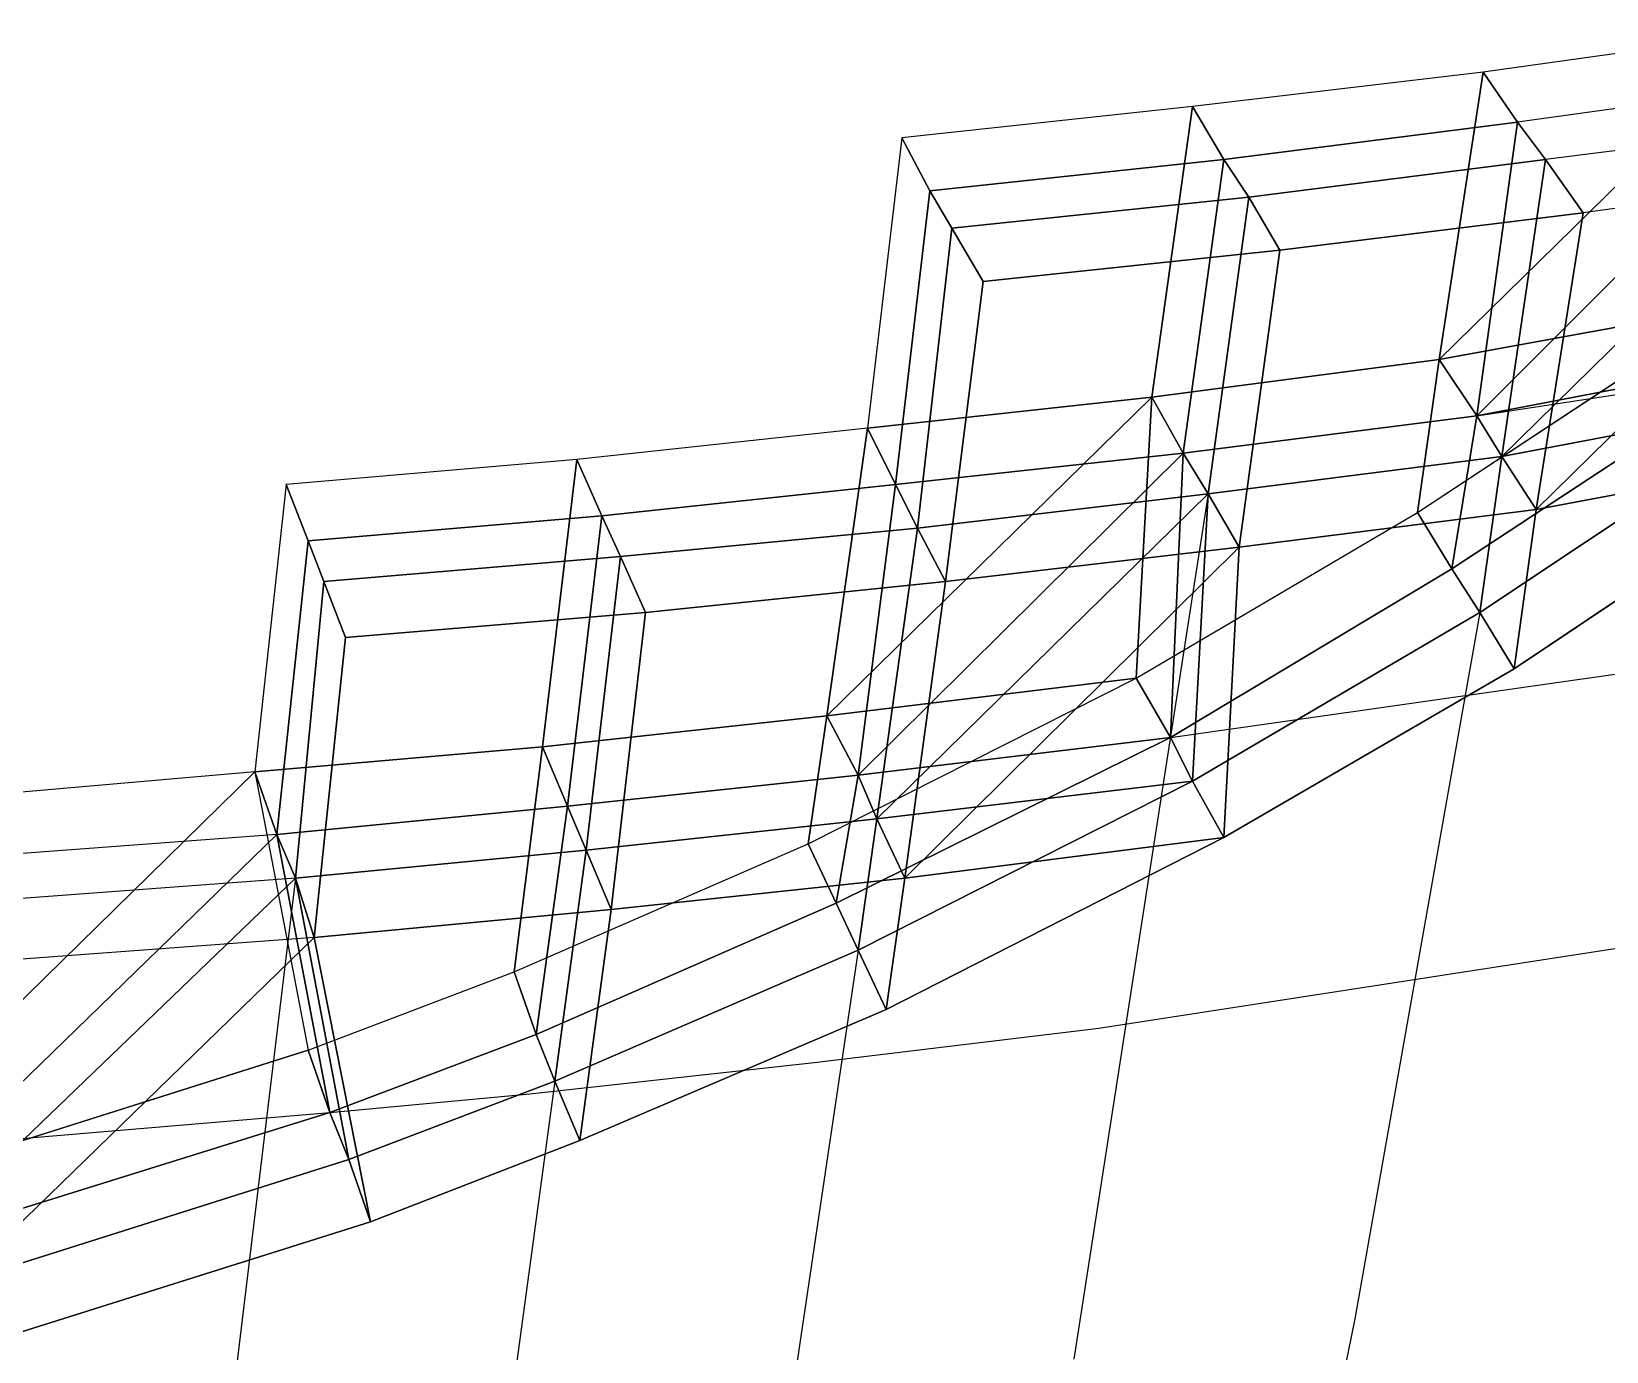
# Model space of a CAD drawing. Extents: x -24.1 to 24.1, y -24.4 to 24.4.
# Drawn here: x 5.28 to 10.31, y -18.27 to -14.05 of the extents above; entities that cross this region are included whole.
import ezdxf

# ---------------------------------------------------------------- set-up
doc = ezdxf.new("R2010")
doc.units = 0
doc.header["$MEASUREMENT"] = 0
for name, color, linetype in [('Bases - borderline', 7, 'CONTINUOUS'), ('Bases - borderline bottom', 7, 'CONTINUOUS'), ('Bases - borderline side1', 7, 'CONTINUOUS'), ('Bases - borderline side2', 7, 'CONTINUOUS'), ('Bases - borderline side3', 7, 'CONTINUOUS'), ('Bases - borderline side4', 7, 'CONTINUOUS'), ('Bases - borderline top', 7, 'CONTINUOUS'), ('Bases bottom', 7, 'CONTINUOUS'), ('Bases side1', 7, 'CONTINUOUS'), ('Bases side2', 7, 'CONTINUOUS'), ('Bases side3', 7, 'CONTINUOUS'), ('Bases side4', 7, 'CONTINUOUS'), ('Bases top', 7, 'CONTINUOUS'), ('FEA1', 7, 'CONTINUOUS'), ('LowerTendons', 7, 'CONTINUOUS'), ('LowerTendons Crown', 7, 'CONTINUOUS'), ('TendonPoints1', 7, 'CONTINUOUS'), ('UpperTendons', 7, 'CONTINUOUS'), ('UpperTendons Crown', 7, 'CONTINUOUS')]:
    doc.layers.add(name, color=color, linetype=linetype)

msp = doc.modelspace()

# ---------------------------------------------------------------- linework, layer by layer
at = {"layer": 'Bases - borderline'}
for points in [[(10.85, -14.05, 59.28), (9.92, -14.18, 59.55), (9.78, -15.1, 59.14)], [(9.78, -15.1, 59.14), (10.71, -14.93, 58.9), (10.85, -14.05, 59.28)], [(10.97, -14.21, 59.63), (10.03, -14.34, 59.89), (9.9, -15.28, 59.48)], [(10.97, -14.21, 59.63), (10.03, -14.34, 59.89), (9.9, -15.28, 59.48)], [(9.9, -15.28, 59.48), (10.84, -15.1, 59.24), (10.97, -14.21, 59.63)], [(9.9, -15.28, 59.48), (10.84, -15.1, 59.24), (10.97, -14.21, 59.63)], [(11.07, -14.34, 59.88), (10.12, -14.46, 60.15), (9.98, -15.41, 59.73)], [(11.07, -14.34, 59.88), (10.12, -14.46, 60.15), (9.98, -15.41, 59.73)], [(9.98, -15.41, 59.73), (10.93, -15.23, 59.49), (11.07, -14.34, 59.88)], [(9.98, -15.41, 59.73), (10.93, -15.23, 59.49), (11.07, -14.34, 59.88)], [(11.19, -14.5, 60.23), (10.24, -14.63, 60.5), (10.09, -15.58, 60.07)], [(10.09, -15.58, 60.07), (11.05, -15.4, 59.83), (11.19, -14.5, 60.23)], [(9.71, -15.59, 58.9), (10.71, -14.93, 58.9), (9.78, -15.1, 59.14)], [(9.82, -15.77, 59.24), (10.84, -15.1, 59.24), (9.9, -15.28, 59.48)], [(9.82, -15.77, 59.24), (10.84, -15.1, 59.24), (9.9, -15.28, 59.48)], [(8.86, -15.22, 59.37), (7.95, -15.32, 59.57), (7.82, -16.24, 59.11)], [(8.81, -16.12, 58.9), (8.86, -15.22, 59.37), (7.82, -16.24, 59.11)], [(9.91, -15.91, 59.5), (10.93, -15.23, 59.49), (9.98, -15.41, 59.73)], [(9.91, -15.91, 59.5), (10.93, -15.23, 59.49), (9.98, -15.41, 59.73)], [(8.96, -15.4, 59.71), (8.04, -15.5, 59.92), (7.92, -16.43, 59.45)], [(8.96, -15.4, 59.71), (8.04, -15.5, 59.92), (7.92, -16.43, 59.45)], [(8.92, -16.31, 59.24), (8.96, -15.4, 59.71), (7.92, -16.43, 59.45)], [(8.92, -16.31, 59.24), (8.96, -15.4, 59.71), (7.92, -16.43, 59.45)], [(10.02, -16.09, 59.83), (11.05, -15.4, 59.83), (10.09, -15.58, 60.07)], [(9.04, -15.53, 59.97), (8.11, -15.64, 60.18), (7.98, -16.57, 59.71)], [(9.04, -15.53, 59.97), (8.11, -15.64, 60.18), (7.98, -16.57, 59.71)], [(8.99, -16.45, 59.49), (9.04, -15.53, 59.97), (7.98, -16.57, 59.71)], [(8.99, -16.45, 59.49), (9.04, -15.53, 59.97), (7.98, -16.57, 59.71)], [(9.14, -15.7, 60.31), (8.2, -15.81, 60.52), (8.07, -16.76, 60.05)], [(9.09, -16.63, 59.83), (9.14, -15.7, 60.31), (8.07, -16.76, 60.05)], [(7.76, -16.65, 58.9), (8.81, -16.12, 58.9), (7.82, -16.24, 59.11)], [(7.85, -16.84, 59.24), (8.92, -16.31, 59.24), (7.92, -16.43, 59.45)], [(7.85, -16.84, 59.24), (8.92, -16.31, 59.24), (7.92, -16.43, 59.45)], [(5.99, -16.42, 59.44), (5.07, -16.5, 59.57), (4.98, -17.41, 59.07)], [(7.92, -16.99, 59.5), (8.99, -16.45, 59.49), (7.98, -16.57, 59.71)], [(7.92, -16.99, 59.5), (8.99, -16.45, 59.49), (7.98, -16.57, 59.71)], [(6.06, -16.62, 59.79), (5.13, -16.69, 59.92), (5.04, -17.61, 59.41)], [(6.06, -16.62, 59.79), (5.13, -16.69, 59.92), (5.04, -17.61, 59.41)], [(8.01, -17.18, 59.83), (9.09, -16.63, 59.83), (8.07, -16.76, 60.05)], [(6.12, -16.76, 60.04), (5.17, -16.83, 60.18), (5.08, -17.76, 59.66)], [(6.12, -16.76, 60.04), (5.17, -16.83, 60.18), (5.08, -17.76, 59.66)], [(6.18, -16.95, 60.39), (5.23, -17.02, 60.53), (5.14, -17.96, 60)]]:
    msp.add_3dface(points, dxfattribs=at)
at = {"layer": 'Bases - borderline bottom'}
for points in [[(8.81, -16.12, 58.9), (9.71, -15.59, 58.9), (9.78, -15.1, 59.14), (8.86, -15.22, 59.37)], [(8.92, -16.31, 59.24), (9.82, -15.77, 59.24), (9.9, -15.28, 59.48), (8.96, -15.4, 59.71)], [(8.99, -16.45, 59.49), (9.91, -15.91, 59.5), (9.98, -15.41, 59.73), (9.04, -15.53, 59.97)], [(7.76, -16.65, 58.9), (7.82, -16.24, 59.11), (6.91, -16.34, 59.29), (6.82, -17.06, 58.9)], [(6.82, -17.06, 58.9), (6.91, -16.34, 59.29), (5.99, -16.42, 59.44), (6.16, -17.31, 58.9)], [(4.98, -17.41, 59.07), (5.99, -16.42, 59.44), (6.16, -17.31, 58.9), (4.96, -17.69, 58.9)], [(7.85, -16.84, 59.24), (7.92, -16.43, 59.45), (6.99, -16.53, 59.63), (6.89, -17.26, 59.24)], [(6.89, -17.26, 59.24), (6.99, -16.53, 59.63), (6.06, -16.62, 59.79), (6.23, -17.51, 59.24)], [(7.92, -16.99, 59.5), (7.98, -16.57, 59.71), (7.05, -16.67, 59.89), (6.95, -17.41, 59.49)], [(5.04, -17.61, 59.41), (6.06, -16.62, 59.79), (6.23, -17.51, 59.24), (5.01, -17.89, 59.24)], [(6.95, -17.41, 59.49), (7.05, -16.67, 59.89), (6.12, -16.76, 60.04), (6.29, -17.66, 59.49)], [(5.08, -17.76, 59.66), (6.12, -16.76, 60.04), (6.29, -17.66, 59.49), (5.06, -18.05, 59.5)]]:
    msp.add_3dface(points, dxfattribs=at)
at = {"layer": 'Bases - borderline side1'}
for points in [[(8.81, -16.12, 58.9), (9.71, -15.59, 58.9), (9.82, -15.77, 59.24), (8.92, -16.31, 59.24)], [(8.92, -16.31, 59.24), (9.82, -15.77, 59.24), (9.91, -15.91, 59.5), (8.99, -16.45, 59.49)], [(8.99, -16.45, 59.49), (9.91, -15.91, 59.5), (10.02, -16.09, 59.83), (9.09, -16.63, 59.83)], [(7.76, -16.65, 58.9), (7.82, -16.24, 59.11), (7.92, -16.43, 59.45), (7.85, -16.84, 59.24)], [(6.82, -17.06, 58.9), (6.91, -16.34, 59.29), (6.99, -16.53, 59.63), (6.89, -17.26, 59.24)], [(4.98, -17.41, 59.07), (5.99, -16.42, 59.44), (6.06, -16.62, 59.79), (5.04, -17.61, 59.41)], [(7.85, -16.84, 59.24), (7.92, -16.43, 59.45), (7.98, -16.57, 59.71), (7.92, -16.99, 59.5)], [(6.89, -17.26, 59.24), (6.99, -16.53, 59.63), (7.05, -16.67, 59.89), (6.95, -17.41, 59.49)], [(7.92, -16.99, 59.5), (7.98, -16.57, 59.71), (8.07, -16.76, 60.05), (8.01, -17.18, 59.83)], [(5.04, -17.61, 59.41), (6.06, -16.62, 59.79), (6.12, -16.76, 60.04), (5.08, -17.76, 59.66)], [(6.95, -17.41, 59.49), (7.05, -16.67, 59.89), (7.13, -16.86, 60.23), (7.03, -17.6, 59.83)], [(5.08, -17.76, 59.66), (6.12, -16.76, 60.04), (6.18, -16.95, 60.39), (5.14, -17.96, 60)]]:
    msp.add_3dface(points, dxfattribs=at)
at = {"layer": 'Bases - borderline side2'}
for points in [[(9.71, -15.59, 58.9), (9.78, -15.1, 59.14), (9.9, -15.28, 59.48), (9.82, -15.77, 59.24)], [(9.82, -15.77, 59.24), (9.9, -15.28, 59.48), (9.98, -15.41, 59.73), (9.91, -15.91, 59.5)], [(9.91, -15.91, 59.5), (9.98, -15.41, 59.73), (10.09, -15.58, 60.07), (10.02, -16.09, 59.83)], [(7.82, -16.24, 59.11), (6.91, -16.34, 59.29), (6.99, -16.53, 59.63), (7.92, -16.43, 59.45)], [(6.91, -16.34, 59.29), (5.99, -16.42, 59.44), (6.06, -16.62, 59.79), (6.99, -16.53, 59.63)], [(5.99, -16.42, 59.44), (6.16, -17.31, 58.9), (6.23, -17.51, 59.24), (6.06, -16.62, 59.79)], [(7.92, -16.43, 59.45), (6.99, -16.53, 59.63), (7.05, -16.67, 59.89), (7.98, -16.57, 59.71)], [(6.99, -16.53, 59.63), (6.06, -16.62, 59.79), (6.12, -16.76, 60.04), (7.05, -16.67, 59.89)], [(7.98, -16.57, 59.71), (7.05, -16.67, 59.89), (7.13, -16.86, 60.23), (8.07, -16.76, 60.05)], [(6.06, -16.62, 59.79), (6.23, -17.51, 59.24), (6.29, -17.66, 59.49), (6.12, -16.76, 60.04)], [(7.05, -16.67, 59.89), (6.12, -16.76, 60.04), (6.18, -16.95, 60.39), (7.13, -16.86, 60.23)], [(6.12, -16.76, 60.04), (6.29, -17.66, 59.49), (6.36, -17.86, 59.83), (6.18, -16.95, 60.39)]]:
    msp.add_3dface(points, dxfattribs=at)
at = {"layer": 'Bases - borderline side3'}
for points in [[(9.78, -15.1, 59.14), (8.86, -15.22, 59.37), (8.96, -15.4, 59.71), (9.9, -15.28, 59.48)], [(9.9, -15.28, 59.48), (8.96, -15.4, 59.71), (9.04, -15.53, 59.97), (9.98, -15.41, 59.73)], [(9.98, -15.41, 59.73), (9.04, -15.53, 59.97), (9.14, -15.7, 60.31), (10.09, -15.58, 60.07)], [(6.91, -16.34, 59.29), (6.82, -17.06, 58.9), (6.89, -17.26, 59.24), (6.99, -16.53, 59.63)], [(5.99, -16.42, 59.44), (6.16, -17.31, 58.9), (6.23, -17.51, 59.24), (6.06, -16.62, 59.79)], [(6.99, -16.53, 59.63), (6.89, -17.26, 59.24), (6.95, -17.41, 59.49), (7.05, -16.67, 59.89)], [(6.06, -16.62, 59.79), (6.23, -17.51, 59.24), (6.29, -17.66, 59.49), (6.12, -16.76, 60.04)], [(7.05, -16.67, 59.89), (6.95, -17.41, 59.49), (7.03, -17.6, 59.83), (7.13, -16.86, 60.23)], [(6.12, -16.76, 60.04), (6.29, -17.66, 59.49), (6.36, -17.86, 59.83), (6.18, -16.95, 60.39)], [(6.16, -17.31, 58.9), (4.96, -17.69, 58.9), (5.01, -17.89, 59.24), (6.23, -17.51, 59.24)], [(6.23, -17.51, 59.24), (5.01, -17.89, 59.24), (5.06, -18.05, 59.5), (6.29, -17.66, 59.49)], [(6.29, -17.66, 59.49), (5.06, -18.05, 59.5), (5.12, -18.25, 59.83), (6.36, -17.86, 59.83)]]:
    msp.add_3dface(points, dxfattribs=at)
at = {"layer": 'Bases - borderline side4'}
for points in [[(8.86, -15.22, 59.37), (8.81, -16.12, 58.9), (8.92, -16.31, 59.24), (8.96, -15.4, 59.71)], [(8.96, -15.4, 59.71), (8.92, -16.31, 59.24), (8.99, -16.45, 59.49), (9.04, -15.53, 59.97)], [(9.04, -15.53, 59.97), (8.99, -16.45, 59.49), (9.09, -16.63, 59.83), (9.14, -15.7, 60.31)], [(6.82, -17.06, 58.9), (7.76, -16.65, 58.9), (7.85, -16.84, 59.24), (6.89, -17.26, 59.24)], [(6.89, -17.26, 59.24), (7.85, -16.84, 59.24), (7.92, -16.99, 59.5), (6.95, -17.41, 59.49)], [(6.95, -17.41, 59.49), (7.92, -16.99, 59.5), (8.01, -17.18, 59.83), (7.03, -17.6, 59.83)], [(6.16, -17.31, 58.9), (6.82, -17.06, 58.9), (6.89, -17.26, 59.24), (6.23, -17.51, 59.24)], [(6.23, -17.51, 59.24), (6.89, -17.26, 59.24), (6.95, -17.41, 59.49), (6.29, -17.66, 59.49)], [(6.29, -17.66, 59.49), (6.95, -17.41, 59.49), (7.03, -17.6, 59.83), (6.36, -17.86, 59.83)]]:
    msp.add_3dface(points, dxfattribs=at)
at = {"layer": 'Bases - borderline top'}
for points in [[(8.92, -16.31, 59.24), (9.82, -15.77, 59.24), (9.9, -15.28, 59.48), (8.96, -15.4, 59.71)], [(8.99, -16.45, 59.49), (9.91, -15.91, 59.5), (9.98, -15.41, 59.73), (9.04, -15.53, 59.97)], [(9.09, -16.63, 59.83), (10.02, -16.09, 59.83), (10.09, -15.58, 60.07), (9.14, -15.7, 60.31)], [(7.85, -16.84, 59.24), (7.92, -16.43, 59.45), (6.99, -16.53, 59.63), (6.89, -17.26, 59.24)], [(6.89, -17.26, 59.24), (6.99, -16.53, 59.63), (6.06, -16.62, 59.79), (6.23, -17.51, 59.24)], [(7.92, -16.99, 59.5), (7.98, -16.57, 59.71), (7.05, -16.67, 59.89), (6.95, -17.41, 59.49)], [(5.04, -17.61, 59.41), (6.06, -16.62, 59.79), (6.23, -17.51, 59.24), (5.01, -17.89, 59.24)], [(6.95, -17.41, 59.49), (7.05, -16.67, 59.89), (6.12, -16.76, 60.04), (6.29, -17.66, 59.49)], [(5.08, -17.76, 59.66), (6.12, -16.76, 60.04), (6.29, -17.66, 59.49), (5.06, -18.05, 59.5)], [(8.01, -17.18, 59.83), (8.07, -16.76, 60.05), (7.13, -16.86, 60.23), (7.03, -17.6, 59.83)], [(7.03, -17.6, 59.83), (7.13, -16.86, 60.23), (6.18, -16.95, 60.39), (6.36, -17.86, 59.83)], [(5.14, -17.96, 60), (6.18, -16.95, 60.39), (6.36, -17.86, 59.83), (5.12, -18.25, 59.83)]]:
    msp.add_3dface(points, dxfattribs=at)
at = {"layer": 'Bases bottom'}
for points in [[(8.86, -15.22, 59.37), (9.78, -15.1, 59.14), (9.92, -14.18, 59.55), (8.99, -14.29, 59.79)], [(7.95, -15.32, 59.57), (8.86, -15.22, 59.37), (8.99, -14.29, 59.79), (8.06, -14.39, 60)], [(8.96, -15.4, 59.71), (9.9, -15.28, 59.48), (10.03, -14.34, 59.89), (9.09, -14.46, 60.14)], [(8.04, -15.5, 59.92), (8.96, -15.4, 59.71), (9.09, -14.46, 60.14), (8.15, -14.56, 60.35)], [(9.04, -15.53, 59.97), (9.98, -15.41, 59.73), (10.12, -14.46, 60.15), (9.17, -14.58, 60.4)], [(8.11, -15.64, 60.18), (9.04, -15.53, 59.97), (9.17, -14.58, 60.4), (8.22, -14.68, 60.62)], [(6.91, -16.34, 59.29), (7.82, -16.24, 59.11), (7.95, -15.32, 59.57), (7.02, -15.42, 59.75)], [(5.99, -16.42, 59.44), (6.91, -16.34, 59.29), (7.02, -15.42, 59.75), (6.09, -15.5, 59.91)], [(6.99, -16.53, 59.63), (7.92, -16.43, 59.45), (8.04, -15.5, 59.92), (7.1, -15.6, 60.1)], [(6.06, -16.62, 59.79), (6.99, -16.53, 59.63), (7.1, -15.6, 60.1), (6.16, -15.68, 60.26)], [(7.05, -16.67, 59.89), (7.98, -16.57, 59.71), (8.11, -15.64, 60.18), (7.16, -15.73, 60.36)], [(6.12, -16.76, 60.04), (7.05, -16.67, 59.89), (7.16, -15.73, 60.36), (6.21, -15.81, 60.53)]]:
    msp.add_3dface(points, dxfattribs=at)
at = {"layer": 'Bases side1'}
for points in [[(8.86, -15.22, 59.37), (9.78, -15.1, 59.14), (9.9, -15.28, 59.48), (8.96, -15.4, 59.71)], [(7.95, -15.32, 59.57), (8.86, -15.22, 59.37), (8.96, -15.4, 59.71), (8.04, -15.5, 59.92)], [(8.96, -15.4, 59.71), (9.9, -15.28, 59.48), (9.98, -15.41, 59.73), (9.04, -15.53, 59.97)], [(8.04, -15.5, 59.92), (8.96, -15.4, 59.71), (9.04, -15.53, 59.97), (8.11, -15.64, 60.18)], [(9.04, -15.53, 59.97), (9.98, -15.41, 59.73), (10.09, -15.58, 60.07), (9.14, -15.7, 60.31)], [(8.11, -15.64, 60.18), (9.04, -15.53, 59.97), (9.14, -15.7, 60.31), (8.2, -15.81, 60.52)], [(6.91, -16.34, 59.29), (7.82, -16.24, 59.11), (7.92, -16.43, 59.45), (6.99, -16.53, 59.63)], [(5.99, -16.42, 59.44), (6.91, -16.34, 59.29), (6.99, -16.53, 59.63), (6.06, -16.62, 59.79)], [(6.99, -16.53, 59.63), (7.92, -16.43, 59.45), (7.98, -16.57, 59.71), (7.05, -16.67, 59.89)], [(6.06, -16.62, 59.79), (6.99, -16.53, 59.63), (7.05, -16.67, 59.89), (6.12, -16.76, 60.04)], [(7.05, -16.67, 59.89), (7.98, -16.57, 59.71), (8.07, -16.76, 60.05), (7.13, -16.86, 60.23)], [(6.12, -16.76, 60.04), (7.05, -16.67, 59.89), (7.13, -16.86, 60.23), (6.18, -16.95, 60.39)]]:
    msp.add_3dface(points, dxfattribs=at)
at = {"layer": 'Bases side2'}
for points in [[(9.78, -15.1, 59.14), (9.92, -14.18, 59.55), (10.03, -14.34, 59.89), (9.9, -15.28, 59.48)], [(8.86, -15.22, 59.37), (8.99, -14.29, 59.79), (9.09, -14.46, 60.14), (8.96, -15.4, 59.71)], [(9.9, -15.28, 59.48), (10.03, -14.34, 59.89), (10.12, -14.46, 60.15), (9.98, -15.41, 59.73)], [(8.96, -15.4, 59.71), (9.09, -14.46, 60.14), (9.17, -14.58, 60.4), (9.04, -15.53, 59.97)], [(9.98, -15.41, 59.73), (10.12, -14.46, 60.15), (10.24, -14.63, 60.5), (10.09, -15.58, 60.07)], [(9.04, -15.53, 59.97), (9.17, -14.58, 60.4), (9.27, -14.75, 60.75), (9.14, -15.7, 60.31)], [(7.82, -16.24, 59.11), (7.95, -15.32, 59.57), (8.04, -15.5, 59.92), (7.92, -16.43, 59.45)], [(6.91, -16.34, 59.29), (7.02, -15.42, 59.75), (7.1, -15.6, 60.1), (6.99, -16.53, 59.63)], [(7.92, -16.43, 59.45), (8.04, -15.5, 59.92), (8.11, -15.64, 60.18), (7.98, -16.57, 59.71)], [(6.99, -16.53, 59.63), (7.1, -15.6, 60.1), (7.16, -15.73, 60.36), (7.05, -16.67, 59.89)], [(7.98, -16.57, 59.71), (8.11, -15.64, 60.18), (8.2, -15.81, 60.52), (8.07, -16.76, 60.05)], [(7.05, -16.67, 59.89), (7.16, -15.73, 60.36), (7.24, -15.91, 60.71), (7.13, -16.86, 60.23)]]:
    msp.add_3dface(points, dxfattribs=at)
at = {"layer": 'Bases side3'}
for points in [[(9.92, -14.18, 59.55), (8.99, -14.29, 59.79), (9.09, -14.46, 60.14), (10.03, -14.34, 59.89)], [(8.99, -14.29, 59.79), (8.06, -14.39, 60), (8.15, -14.56, 60.35), (9.09, -14.46, 60.14)], [(10.03, -14.34, 59.89), (9.09, -14.46, 60.14), (9.17, -14.58, 60.4), (10.12, -14.46, 60.15)], [(9.09, -14.46, 60.14), (8.15, -14.56, 60.35), (8.22, -14.68, 60.62), (9.17, -14.58, 60.4)], [(10.12, -14.46, 60.15), (9.17, -14.58, 60.4), (9.27, -14.75, 60.75), (10.24, -14.63, 60.5)], [(9.17, -14.58, 60.4), (8.22, -14.68, 60.62), (8.32, -14.85, 60.97), (9.27, -14.75, 60.75)], [(7.95, -15.32, 59.57), (7.02, -15.42, 59.75), (7.1, -15.6, 60.1), (8.04, -15.5, 59.92)], [(7.02, -15.42, 59.75), (6.09, -15.5, 59.91), (6.16, -15.68, 60.26), (7.1, -15.6, 60.1)], [(8.04, -15.5, 59.92), (7.1, -15.6, 60.1), (7.16, -15.73, 60.36), (8.11, -15.64, 60.18)], [(7.1, -15.6, 60.1), (6.16, -15.68, 60.26), (6.21, -15.81, 60.53), (7.16, -15.73, 60.36)], [(8.11, -15.64, 60.18), (7.16, -15.73, 60.36), (7.24, -15.91, 60.71), (8.2, -15.81, 60.52)], [(7.16, -15.73, 60.36), (6.21, -15.81, 60.53), (6.28, -15.99, 60.88), (7.24, -15.91, 60.71)]]:
    msp.add_3dface(points, dxfattribs=at)
at = {"layer": 'Bases side4'}
for points in [[(8.99, -14.29, 59.79), (8.86, -15.22, 59.37), (8.96, -15.4, 59.71), (9.09, -14.46, 60.14)], [(8.06, -14.39, 60), (7.95, -15.32, 59.57), (8.04, -15.5, 59.92), (8.15, -14.56, 60.35)], [(9.09, -14.46, 60.14), (8.96, -15.4, 59.71), (9.04, -15.53, 59.97), (9.17, -14.58, 60.4)], [(8.15, -14.56, 60.35), (8.04, -15.5, 59.92), (8.11, -15.64, 60.18), (8.22, -14.68, 60.62)], [(9.17, -14.58, 60.4), (9.04, -15.53, 59.97), (9.14, -15.7, 60.31), (9.27, -14.75, 60.75)], [(8.22, -14.68, 60.62), (8.11, -15.64, 60.18), (8.2, -15.81, 60.52), (8.32, -14.85, 60.97)], [(7.02, -15.42, 59.75), (6.91, -16.34, 59.29), (6.99, -16.53, 59.63), (7.1, -15.6, 60.1)], [(6.09, -15.5, 59.91), (5.99, -16.42, 59.44), (6.06, -16.62, 59.79), (6.16, -15.68, 60.26)], [(7.1, -15.6, 60.1), (6.99, -16.53, 59.63), (7.05, -16.67, 59.89), (7.16, -15.73, 60.36)], [(6.16, -15.68, 60.26), (6.06, -16.62, 59.79), (6.12, -16.76, 60.04), (6.21, -15.81, 60.53)], [(7.16, -15.73, 60.36), (7.05, -16.67, 59.89), (7.13, -16.86, 60.23), (7.24, -15.91, 60.71)], [(6.21, -15.81, 60.53), (6.12, -16.76, 60.04), (6.18, -16.95, 60.39), (6.28, -15.99, 60.88)]]:
    msp.add_3dface(points, dxfattribs=at)
at = {"layer": 'Bases top'}
for points in [[(8.96, -15.4, 59.71), (9.9, -15.28, 59.48), (10.03, -14.34, 59.89), (9.09, -14.46, 60.14)], [(8.04, -15.5, 59.92), (8.96, -15.4, 59.71), (9.09, -14.46, 60.14), (8.15, -14.56, 60.35)], [(9.04, -15.53, 59.97), (9.98, -15.41, 59.73), (10.12, -14.46, 60.15), (9.17, -14.58, 60.4)], [(8.11, -15.64, 60.18), (9.04, -15.53, 59.97), (9.17, -14.58, 60.4), (8.22, -14.68, 60.62)], [(9.14, -15.7, 60.31), (10.09, -15.58, 60.07), (10.24, -14.63, 60.5), (9.27, -14.75, 60.75)], [(8.2, -15.81, 60.52), (9.14, -15.7, 60.31), (9.27, -14.75, 60.75), (8.32, -14.85, 60.97)], [(6.99, -16.53, 59.63), (7.92, -16.43, 59.45), (8.04, -15.5, 59.92), (7.1, -15.6, 60.1)], [(6.06, -16.62, 59.79), (6.99, -16.53, 59.63), (7.1, -15.6, 60.1), (6.16, -15.68, 60.26)], [(7.05, -16.67, 59.89), (7.98, -16.57, 59.71), (8.11, -15.64, 60.18), (7.16, -15.73, 60.36)], [(6.12, -16.76, 60.04), (7.05, -16.67, 59.89), (7.16, -15.73, 60.36), (6.21, -15.81, 60.53)], [(7.13, -16.86, 60.23), (8.07, -16.76, 60.05), (8.2, -15.81, 60.52), (7.24, -15.91, 60.71)], [(6.18, -16.95, 60.39), (7.13, -16.86, 60.23), (7.24, -15.91, 60.71), (6.28, -15.99, 60.88)]]:
    msp.add_3dface(points, dxfattribs=at)
at = {"layer": 'FEA1'}
for p, q in [((9.71, -15.59, 58.9), (10.71, -14.93, 58.9)), ((10.02, -16.09, 59.83), (11.05, -15.4, 59.83)), ((8.81, -16.12, 58.9), (9.71, -15.59, 58.9)), ((7.76, -16.65, 58.9), (8.81, -16.12, 58.9)), ((9.09, -16.63, 59.83), (10.02, -16.09, 59.83)), ((8.01, -17.18, 59.83), (9.09, -16.63, 59.83)), ((6.82, -17.06, 58.9), (7.76, -16.65, 58.9)), ((6.16, -17.31, 58.9), (6.82, -17.06, 58.9)), ((7.03, -17.6, 59.83), (8.01, -17.18, 59.83)), ((4.96, -17.69, 58.9), (6.16, -17.31, 58.9)), ((6.36, -17.86, 59.83), (7.03, -17.6, 59.83)), ((5.12, -18.25, 59.83), (6.36, -17.86, 59.83))]:
    msp.add_line(p, q, dxfattribs=at)
for points in [[(9.71, -15.59, 58.9), (10.71, -14.93, 58.9), (10.84, -15.1, 59.24), (9.82, -15.77, 59.24)], [(9.82, -15.77, 59.24), (10.84, -15.1, 59.24), (10.93, -15.23, 59.49), (9.91, -15.91, 59.5)], [(9.91, -15.91, 59.5), (10.93, -15.23, 59.49), (11.05, -15.4, 59.83), (10.02, -16.09, 59.83)], [(8.81, -16.12, 58.9), (9.71, -15.59, 58.9), (9.82, -15.77, 59.24), (8.92, -16.31, 59.24)], [(8.92, -16.31, 59.24), (9.82, -15.77, 59.24), (9.91, -15.91, 59.5), (8.99, -16.45, 59.49)], [(8.99, -16.45, 59.49), (9.91, -15.91, 59.5), (10.02, -16.09, 59.83), (9.09, -16.63, 59.83)], [(7.76, -16.65, 58.9), (8.81, -16.12, 58.9), (8.92, -16.31, 59.24), (7.85, -16.84, 59.24)], [(7.85, -16.84, 59.24), (8.92, -16.31, 59.24), (8.99, -16.45, 59.49), (7.92, -16.99, 59.5)], [(7.92, -16.99, 59.5), (8.99, -16.45, 59.49), (9.09, -16.63, 59.83), (8.01, -17.18, 59.83)], [(6.82, -17.06, 58.9), (7.76, -16.65, 58.9), (7.85, -16.84, 59.24), (6.89, -17.26, 59.24)], [(6.89, -17.26, 59.24), (7.85, -16.84, 59.24), (7.92, -16.99, 59.5), (6.95, -17.41, 59.49)], [(6.95, -17.41, 59.49), (7.92, -16.99, 59.5), (8.01, -17.18, 59.83), (7.03, -17.6, 59.83)], [(6.16, -17.31, 58.9), (6.82, -17.06, 58.9), (6.89, -17.26, 59.24), (6.23, -17.51, 59.24)], [(6.23, -17.51, 59.24), (6.89, -17.26, 59.24), (6.95, -17.41, 59.49), (6.29, -17.66, 59.49)], [(6.16, -17.31, 58.9), (4.96, -17.69, 58.9), (5.01, -17.89, 59.24), (6.23, -17.51, 59.24)], [(6.29, -17.66, 59.49), (6.95, -17.41, 59.49), (7.03, -17.6, 59.83), (6.36, -17.86, 59.83)], [(6.23, -17.51, 59.24), (5.01, -17.89, 59.24), (5.06, -18.05, 59.5), (6.29, -17.66, 59.49)], [(6.29, -17.66, 59.49), (5.06, -18.05, 59.5), (5.12, -18.25, 59.83), (6.36, -17.86, 59.83)]]:
    msp.add_3dface(points, dxfattribs=at)
at = {"layer": 'LowerTendons'}
for p, q in [((9.9, -15.28, 59.48), (12.25, -14.92, 58.78)), ((8.96, -15.4, 59.71), (9.9, -15.28, 59.48)), ((8.04, -15.5, 59.92), (8.96, -15.4, 59.71)), ((8.92, -16.31, 59.24), (10.67, -16.06, 58.79)), ((7.92, -16.43, 59.45), (8.92, -16.31, 59.24)), ((6.99, -16.53, 59.63), (7.92, -16.43, 59.45)), ((6.06, -16.62, 59.79), (6.99, -16.53, 59.63)), ((7.78, -17.35, 58.96), (8.69, -17.24, 58.78)), ((6.87, -17.45, 59.13), (7.78, -17.35, 58.96)), ((6.23, -17.51, 59.24), (6.87, -17.45, 59.13)), ((5.04, -17.61, 59.41), (6.23, -17.51, 59.24))]:
    msp.add_line(p, q, dxfattribs=at)
at = {"layer": 'LowerTendons Crown'}
msp.add_line((8.69, -17.24, 58.78), (11.41, -16.82, 58.07), dxfattribs=at)
at = {"layer": 'TendonPoints1'}
for p, q in [((8.69, -17.24, 58.78), (11.41, -16.82, 58.07)), ((9.51, -18.17, 58.31), (9.15, -19.93, 57.23))]:
    msp.add_line(p, q, dxfattribs=at)
at = {"layer": 'UpperTendons'}
for p, q in [((10.12, -14.46, 60.15), (9.98, -15.41, 59.73)), ((9.17, -14.58, 60.4), (9.04, -15.53, 59.97)), ((9.98, -15.41, 59.73), (9.91, -15.91, 59.5)), ((9.04, -15.53, 59.97), (8.61, -18.3, 58.51)), ((8.11, -15.64, 60.18), (7.98, -16.57, 59.71)), ((7.16, -15.73, 60.36), (7.05, -16.67, 59.89)), ((9.91, -15.91, 59.5), (9.51, -18.17, 58.31)), ((7.98, -16.57, 59.71), (7.92, -16.99, 59.5)), ((7.05, -16.67, 59.89), (6.95, -17.41, 59.49)), ((6.12, -16.76, 60.04), (5.79, -19.49, 58.43)), ((7.92, -16.99, 59.5), (7.71, -18.41, 58.69)), ((6.95, -17.41, 59.49), (6.68, -19.4, 58.3))]:
    msp.add_line(p, q, dxfattribs=at)
at = {"layer": 'UpperTendons Crown'}
msp.add_line((9.51, -18.17, 58.31), (9.15, -19.93, 57.23), dxfattribs=at)

doc.saveas('drawing.dxf')
